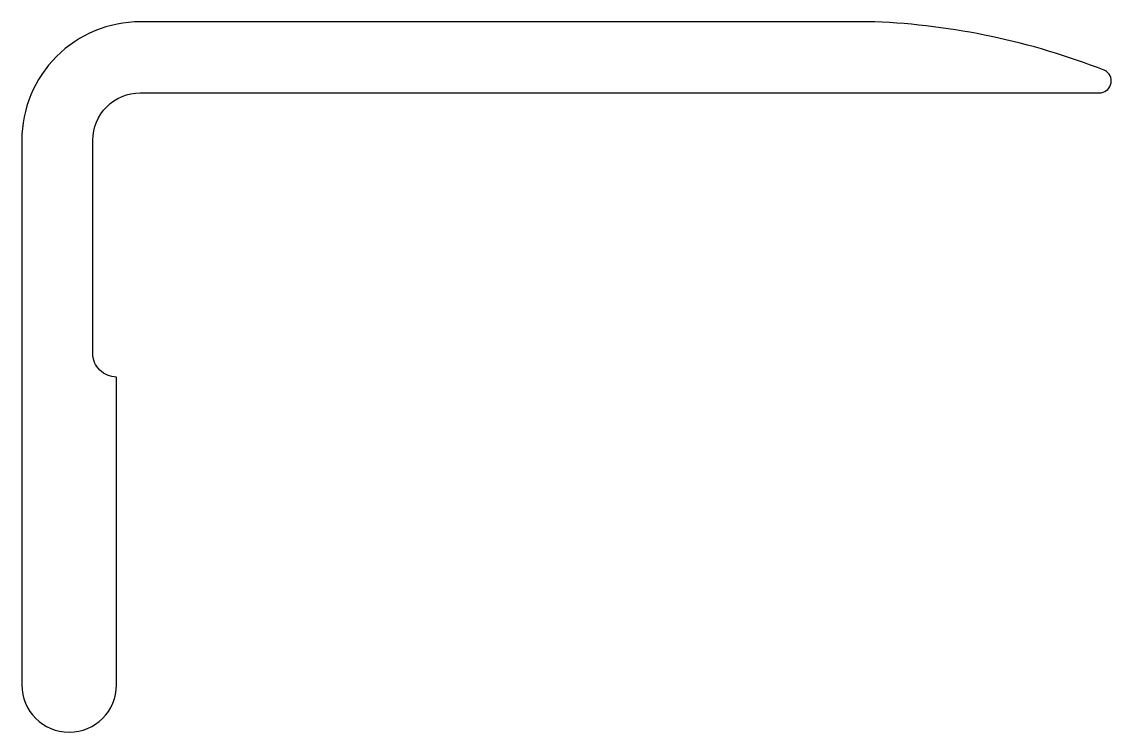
# Model space of a CAD drawing. Extents: x -646 to -600, y 66.5 to 96.5.
import ezdxf

# ---------------------------------------------------------------- set-up
doc = ezdxf.new("R2010")
doc.units = 0
doc.layers.add('ANA', color=220, linetype='CONTINUOUS')

msp = doc.modelspace()

# ---------------------------------------------------------------- linework, layer by layer
at = {"layer": 'ANA', "color": 0}
msp.add_lwpolyline([(-645.957, 68.534, 1), (-641.957, 68.534), (-641.957, 81.534), (-641.957, 81.534, -0.414214), (-642.957, 82.534), (-642.957, 91.534, -0.414214), (-640.957, 93.534), (-600.457, 93.534, 0.7191), (-600.156, 94.433, 0.068542), (-600.251, 94.486, 0.083053), (-609.935, 96.534), (-640.957, 96.534, 0.414214), (-645.957, 91.534)], format="xyb", close=True, dxfattribs=at)

doc.saveas('drawing.dxf')
